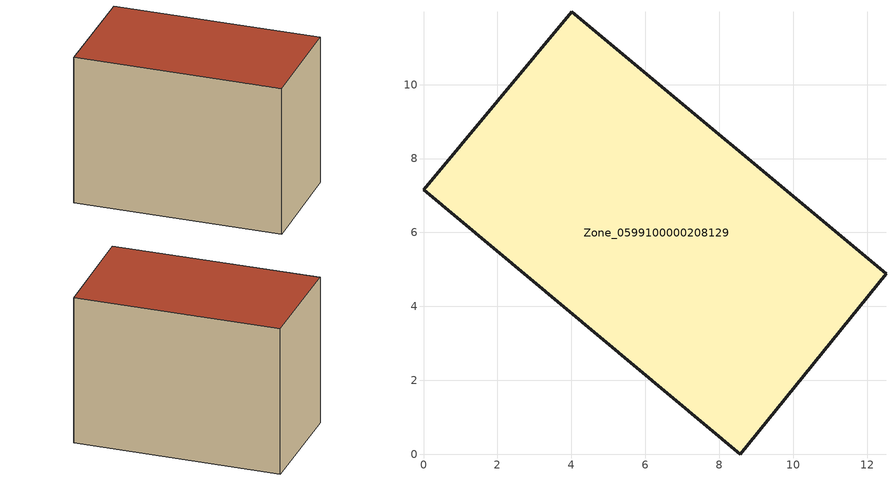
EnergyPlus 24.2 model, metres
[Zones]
Zone_0599100000208129
 floor ground (C_G): 0,7.15 4.01,11.97 12.51,4.89 8.57,0 z0
 wall outside (C_F): 4.01,11.97 0,7.15 8.57,0 12.51,4.89 4.01,11.97 z0:8.2
 roof outside (C_R): 8.57,0 12.51,4.89 4.01,11.97 0,7.15 z8.2
[BUILDING]
Pand.0599100000208129: North Axis=0; Terrain=City; Loads Convergence Tolerance Value=0.04; Temperature Convergence Tolerance Value=0.4; Solar Distribution=FullExterior; Maximum Number of Warmup Days=25; Minimum Number of Warmup Days=1
[Site:Location]
Rotterdam.The.Hague.AP_ZH_NLD Design_Conditions: Latitude=51.96; Longitude=4.45; Time Zone=1; Elevation=-4.5
[SITE:GROUNDTEMPERATURE:BUILDINGSURFACE]
18, 18, 18, 18, 18, 18, 18, 18, 18, 18, 18, 18
[MATERIAL] Thermal Absorptance=0.9; Solar Absorptance=0.7; Visible Absorptance=0.7
Name | Roughness | Thickness | Conductivity | Density | Specific Heat
G.TI.1946-1964 | MediumSmooth | 0.15 | 1 | 540 | 1210
F.TI.1946-1964 | Rough | 0.3 | 0.857143 | 1920 | 840
R.TI.1946-1964 | MediumRough | 0.2 | 0.277778 | 1500 | 1000
[CONSTRUCTION]
C_G: G.TI.1946-1964
C_F: F.TI.1946-1964
C_R: R.TI.1946-1964
[ZONE]
Zone_0599100000208129: Type=1; Multiplier=1; Ceiling Height=Autocalculate; Volume=Autocalculate; Floor Area=autocalculate; Part of Total Floor Area=Yes
[ZONEINFILTRATION:DESIGNFLOWRATE]
Infil_Zone_0599100000208129: Zone or ZoneList or Space or SpaceList=Zone_0599100000208129; Schedule=AlwaysOn; Design Flow Rate Calculation Method=Flow/Area; Flow Rate per Floor Area=0.003; Constant Term Coefficient=1; Temperature Term Coefficient=0; Velocity Term Coefficient=0; Velocity Squared Term Coefficient=0
[HVACTEMPLATE:ZONE:IDEALLOADSAIRSYSTEM]
Zone_0599100000208129: Maximum Heating Supply Air Temperature=50; Minimum Cooling Supply Air Temperature=13; Maximum Heating Supply Air Humidity Ratio=0.0156; Minimum Cooling Supply Air Humidity Ratio=0.0077; Heating Limit=NoLimit; Cooling Limit=NoLimit; Dehumidification Control Type=ConstantSensibleHeatRatio; Cooling Sensible Heat Ratio=0.7; Dehumidification Setpoint=60; Humidification Control Type=None; Humidification Setpoint=30; Outdoor Air Method=None; Outdoor Air Flow Rate per Person=0.00944; Outdoor Air Flow Rate per Zone Floor Area=0; Outdoor Air Flow Rate per Zone=0; Demand Controlled Ventilation Type=None; Outdoor Air Economizer Type=NoEconomizer; Heat Recovery Type=None; Sensible Heat Recovery Effectiveness=0.7; Latent Heat Recovery Effectiveness=0.65
[ZONECONTROL:THERMOSTAT]
ThermostatControl_Zone_0599100000208129: Zone or ZoneList=Zone_0599100000208129; Control Type Schedule=DualSetpointControlType; Control 1=Thermostat_Zone_0599100000208129; Temperature Difference Between Cutout And Setpoint=0
[THERMOSTATSETPOINT:DUALSETPOINT]
Thermostat_Zone_0599100000208129: Heating Setpoint Temperature Schedule=HeatingSetpoint_Zone_0599100000208129; Cooling Setpoint Temperature Schedule=CoolingSetpoint_Zone_0599100000208129
[SCHEDULE:COMPACT]
HeatingSetpoint_Zone_0599100000208129: Through: 12/31, For: AllDays, Until: 24:00, 21
CoolingSetpoint_Zone_0599100000208129: Through: 12/31, For: AllDays, Until: 24:00, 24
DualSetpointControlType: Through: 12/31, For: AllDays, Until: 24:00, 4
AlwaysOn: Through: 12/31, For: AllDays, Until: 24:00, 1
